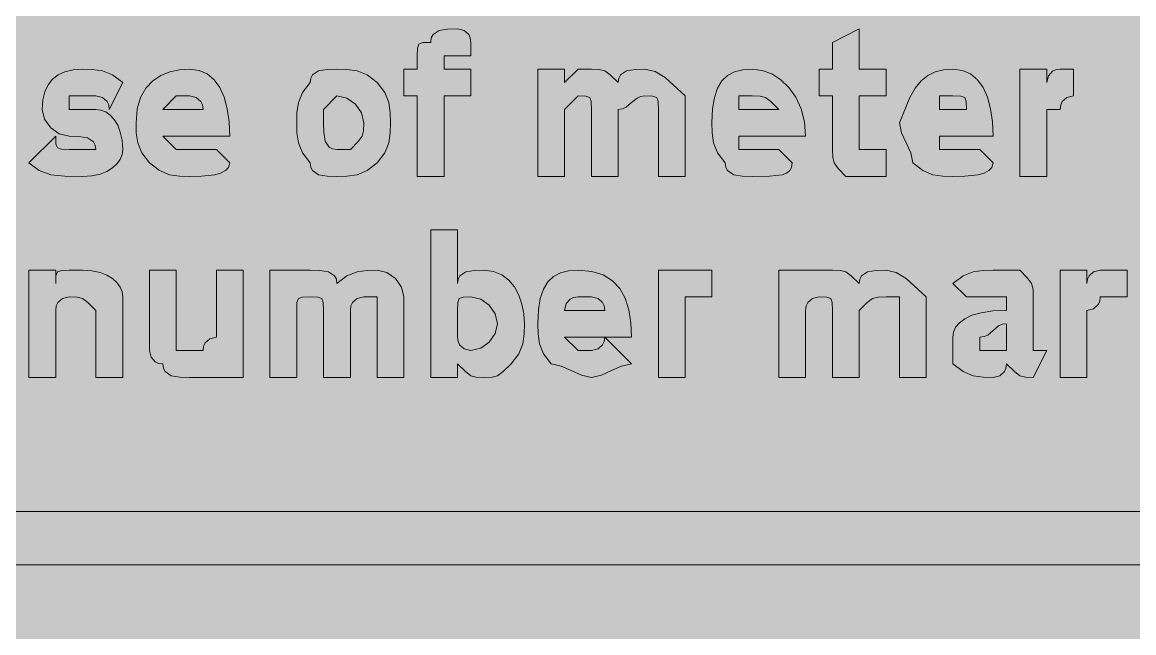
# Model space of a CAD drawing. Header units: metres. Extents: x 9 to 558, y 12 to 259.
# Drawn here: x 153.8 to 253.4, y 134.3 to 189 of the extents above; entities that cross this region are included whole.
import ezdxf

# ---------------------------------------------------------------- set-up
doc = ezdxf.new("R2010")
doc.units = ezdxf.units.M
for name, color, linetype, true_color in [('FILL_BLACK_000000', 7, 'Continuous', 0x000000), ('FILL_YELLOW_FFFF00', 7, 'Continuous', 0xffff00), ('STROKE_BLACK_000000', 7, 'Continuous', 0x000000)]:
    doc.layers.add(name, color=color, linetype=linetype, true_color=true_color)

msp = doc.modelspace()

# ---------------------------------------------------------------- hatches: boundary and pattern name
at = {"layer": 'FILL_BLACK_000000', "true_color": 0x000000}
h = msp.add_hatch(color=7, dxfattribs=at)
h.dxf.hatch_style = 1
h.paths.add_polyline_path([(189.21, 175.2), (189.21, 182.4), (188.01, 182.4), (188.01, 184.8), (189.21, 184.8), (189.21, 186), (189.23, 186.69), (189.36, 187.05), (189.72, 187.18), (190.41, 187.2), (190.46, 187.6), (190.62, 187.89), (191.16, 188.25), (191.93, 188.38), (192.81, 188.4), (193.41, 188.25), (193.82, 187.89), (193.96, 187.6), (194.01, 187.2), (194.01, 186), (192.81, 186), (191.61, 186), (191.61, 184.8), (194.01, 184.8), (194.01, 182.4), (191.61, 182.4), (191.61, 175.2), (189.21, 175.2)])
h = msp.add_hatch(color=7, dxfattribs=at)
h.dxf.hatch_style = 1
h.paths.add_polyline_path([(231.21, 184.8), (231.21, 182.4), (228.81, 182.4), (228.81, 177.6), (230.01, 177.6), (231.21, 177.6), (231.21, 175.2), (228.81, 175.2), (227.61, 175.2), (226.92, 175.91), (226.56, 176.4), (226.43, 176.89), (226.41, 177.6), (226.41, 182.4), (225.21, 182.4), (225.21, 184.8), (226.41, 184.8), (226.41, 187.2), (228.81, 188.4), (228.81, 184.8), (231.21, 184.8)])
h = msp.add_hatch(color=7, dxfattribs=at)
h.dxf.hatch_style = 1
h.paths.add_polyline_path([(162.75, 177.15), (162.58, 176.72), (162.3, 176.31), (161.91, 175.95), (161.4, 175.64), (160.78, 175.41), (160.05, 175.25), (159.21, 175.2), (157.62, 175.22), (156.36, 175.35), (155.33, 175.71), (154.41, 176.4), (156.81, 178.8), (156.83, 178.11), (156.96, 177.75), (157.32, 177.62), (158.01, 177.6), (159.21, 177.6), (160.41, 177.6), (160.36, 178), (160.2, 178.29), (159.66, 178.65), (158.89, 178.78), (158.01, 178.8), (157.13, 179.01), (156.36, 179.55), (155.82, 180.32), (155.61, 181.2), (155.67, 182.04), (155.83, 182.77), (156.12, 183.39), (156.51, 183.9), (157.02, 184.29), (157.63, 184.57), (158.37, 184.74), (159.21, 184.8), (160.11, 184.78), (161.01, 184.65), (161.91, 184.29), (162.81, 183.6), (161.61, 181.2), (161.56, 181.6), (161.42, 181.89), (161.01, 182.25), (160.41, 182.4), (159.21, 182.4), (158.01, 182.4), (158.01, 181.2), (160.41, 181.2), (160.86, 181.14), (161.29, 180.97), (161.7, 180.69), (162.06, 180.3), (162.37, 179.79), (162.6, 179.17), (162.76, 178.44), (162.81, 177.6), (162.75, 177.15)])
h = msp.add_hatch(color=7, dxfattribs=at)
h.dxf.hatch_style = 1
h.paths.add_polyline_path([(167.61, 177.6), (168.81, 177.6), (171.21, 177.6), (172.41, 176.4), (172.3, 176), (172.02, 175.71), (171.59, 175.49), (171.06, 175.35), (169.88, 175.22), (168.81, 175.2), (167.91, 175.22), (167.01, 175.35), (166.11, 175.71), (165.21, 176.4), (164.52, 177.3), (164.16, 178.2), (164.03, 179.1), (164.01, 180), (164.12, 181.24), (164.42, 182.27), (164.9, 183.1), (165.51, 183.75), (166.24, 184.23), (167.05, 184.56), (167.91, 184.74), (168.81, 184.8), (169.65, 184.69), (170.38, 184.37), (171, 183.85), (171.51, 183.15), (171.9, 182.28), (172.18, 181.26), (172.35, 180.09), (172.41, 178.8), (166.41, 178.8), (167.61, 177.6)])
h.paths.add_polyline_path([(169.96, 181.6), (169.82, 181.89), (169.41, 182.25), (168.81, 182.4), (167.61, 182.4), (166.41, 181.2), (170.01, 181.2), (169.96, 181.6)], flags=16)
h = msp.add_hatch(color=7, dxfattribs=at)
h.dxf.hatch_style = 1
h.paths.add_polyline_path([(186.66, 178.2), (186.3, 177.3), (185.61, 176.4), (184.71, 175.71), (183.81, 175.35), (182.91, 175.22), (182.01, 175.2), (181.13, 175.22), (180.36, 175.35), (179.82, 175.71), (179.66, 176), (179.61, 176.4), (178.92, 177.3), (178.56, 178.2), (178.43, 179.1), (178.41, 180), (178.43, 180.9), (178.56, 181.8), (178.92, 182.7), (179.61, 183.6), (179.66, 184), (179.82, 184.29), (180.36, 184.65), (181.13, 184.78), (182.01, 184.8), (182.91, 184.78), (183.81, 184.65), (184.71, 184.29), (185.61, 183.6), (186.3, 182.7), (186.66, 181.8), (186.79, 180.9), (186.81, 180), (186.79, 179.1), (186.66, 178.2)])
h.paths.add_polyline_path([(183.66, 181.65), (182.89, 182.19), (182.01, 182.4), (180.81, 181.2), (180.81, 180), (180.83, 179.12), (180.96, 178.35), (181.32, 177.81), (181.61, 177.65), (182.01, 177.6), (183.21, 177.6), (183.9, 178.31), (184.26, 178.8), (184.39, 179.29), (184.41, 180), (184.2, 180.88), (183.66, 181.65)], flags=16)
h = msp.add_hatch(color=7, dxfattribs=at)
h.dxf.hatch_style = 1
h.paths.add_polyline_path([(209.21, 182.35), (208.9, 182.21), (208.41, 181.8), (207.92, 181.39), (207.61, 181.25), (207.21, 181.2), (207.21, 175.2), (204.81, 175.2), (204.81, 181.2), (204.79, 181.89), (204.66, 182.25), (204.3, 182.38), (203.61, 182.4), (202.41, 181.2), (202.41, 175.2), (200.01, 175.2), (200.01, 184.8), (202.41, 184.8), (202.41, 183.6), (203.61, 184.8), (204.81, 184.8), (205.52, 184.78), (206.01, 184.65), (206.5, 184.29), (207.21, 183.6), (207.26, 184), (207.42, 184.29), (207.96, 184.65), (208.73, 184.78), (209.61, 184.8), (210.51, 184.59), (211.41, 184.05), (213.21, 182.4), (213.21, 175.2), (210.81, 175.2), (210.81, 181.2), (210.79, 181.89), (210.66, 182.25), (210.3, 182.38), (209.61, 182.4), (209.21, 182.35)])
h = msp.add_hatch(color=7, dxfattribs=at)
h.dxf.hatch_style = 1
h.paths.add_polyline_path([(218.01, 177.6), (219.21, 177.6), (221.61, 177.6), (222.81, 176.4), (222.75, 176), (222.58, 175.71), (222.3, 175.49), (221.91, 175.35), (220.78, 175.22), (219.21, 175.2), (218.33, 175.22), (217.56, 175.35), (217.02, 175.71), (216.86, 176), (216.81, 176.4), (216.12, 177.3), (215.76, 178.2), (215.63, 179.1), (215.61, 180), (215.67, 181.24), (215.83, 182.27), (216.12, 183.1), (216.51, 183.75), (217.02, 184.23), (217.63, 184.56), (218.37, 184.74), (219.21, 184.8), (220.11, 184.69), (220.97, 184.37), (221.78, 183.85), (222.51, 183.15), (223.12, 182.28), (223.6, 181.26), (223.9, 180.09), (224.01, 178.8), (218.01, 178.8), (218.01, 177.6)])
h.paths.add_polyline_path([(220.9, 181.89), (220.41, 182.25), (219.92, 182.38), (219.21, 182.4), (218.01, 182.4), (218.01, 181.2), (221.61, 181.2), (220.9, 181.89)], flags=16)
h = msp.add_hatch(color=7, dxfattribs=at)
h.dxf.hatch_style = 1
h.paths.add_polyline_path([(236.01, 177.6), (237.21, 177.6), (239.61, 177.6), (240.81, 176.4), (240.7, 176), (240.42, 175.71), (239.99, 175.49), (239.46, 175.35), (238.28, 175.22), (237.21, 175.2), (236.31, 175.22), (235.41, 175.35), (234.51, 175.71), (233.61, 176.4), (233.42, 177.3), (233.01, 178.2), (232.6, 179.1), (232.41, 180), (233.33, 182.27), (233.82, 183.1), (234.36, 183.75), (234.95, 184.23), (235.62, 184.56), (236.36, 184.74), (237.21, 184.8), (238.05, 184.69), (238.78, 184.37), (239.4, 183.85), (239.91, 183.15), (240.3, 182.28), (240.58, 181.26), (240.75, 180.09), (240.81, 178.8), (236.01, 178.8), (236.01, 177.6)])
h.paths.add_polyline_path([(238.39, 181.89), (238.26, 182.25), (237.9, 182.38), (237.21, 182.4), (236.01, 182.4), (236.01, 181.2), (238.41, 181.2), (238.39, 181.89)], flags=16)
h = msp.add_hatch(color=7, dxfattribs=at)
h.dxf.hatch_style = 1
h.paths.add_polyline_path([(243.21, 184.8), (245.61, 184.8), (245.61, 183.6), (245.76, 184.2), (246.12, 184.61), (246.41, 184.75), (246.81, 184.8), (248.01, 184.8), (248.01, 182.4), (247.41, 182.25), (247, 181.89), (246.86, 181.6), (246.81, 181.2), (245.61, 181.2), (245.61, 175.2), (243.21, 175.2), (243.21, 184.8)])
h = msp.add_hatch(color=7, dxfattribs=at)
h.dxf.hatch_style = 1
h.paths.add_polyline_path([(194.01, 157.35), (193.52, 157.71), (192.81, 158.4), (192.81, 157.2), (190.41, 157.2), (190.41, 170.4), (192.81, 170.4), (192.81, 165.6), (192.86, 166), (193.02, 166.29), (193.56, 166.65), (194.33, 166.78), (195.21, 166.8), (196.05, 166.69), (196.78, 166.39), (197.4, 165.91), (197.91, 165.3), (198.3, 164.57), (198.58, 163.76), (198.75, 162.9), (198.81, 162), (198.79, 161.1), (198.66, 160.2), (198.3, 159.3), (197.61, 158.4), (196.9, 157.71), (196.41, 157.35), (195.92, 157.22), (195.21, 157.2), (194.5, 157.22), (194.01, 157.35)])
h.paths.add_polyline_path([(195.66, 160.35), (196.2, 161.12), (196.41, 162), (196.2, 162.88), (195.66, 163.65), (194.89, 164.19), (194.01, 164.4), (193.32, 164.38), (192.96, 164.25), (192.83, 163.89), (192.81, 163.2), (192.81, 160.8), (192.86, 160.4), (193, 160.11), (193.41, 159.75), (194.01, 159.6), (194.89, 159.81), (195.66, 160.35)], flags=16)
h = msp.add_hatch(color=7, dxfattribs=at)
h.dxf.hatch_style = 1
h.paths.add_polyline_path([(160.41, 157.2), (160.41, 163.2), (159.7, 163.89), (159.21, 164.25), (158.72, 164.38), (158.01, 164.4), (157.41, 164.25), (157, 163.89), (156.86, 163.6), (156.81, 163.2), (156.81, 157.2), (154.41, 157.2), (154.41, 166.8), (156.81, 166.8), (156.81, 165.6), (156.83, 166.29), (156.96, 166.65), (157.32, 166.78), (158.01, 166.8), (159.21, 166.8), (160.05, 166.75), (160.78, 166.59), (161.4, 166.36), (161.91, 166.05), (162.3, 165.69), (162.58, 165.28), (162.75, 164.85), (162.81, 164.4), (162.81, 163.2), (162.81, 157.2), (160.41, 157.2)])
h = msp.add_hatch(color=7, dxfattribs=at)
h.dxf.hatch_style = 1
h.paths.add_polyline_path([(173.61, 157.2), (170.01, 157.2), (168.81, 157.2), (167.93, 157.22), (167.16, 157.35), (166.62, 157.71), (166.46, 158), (166.41, 158.4), (166.01, 158.45), (165.72, 158.59), (165.36, 159), (165.21, 159.6), (165.21, 166.8), (167.61, 166.8), (167.61, 160.8), (167.61, 159.6), (168.81, 159.6), (170.01, 159.6), (170.06, 160), (170.2, 160.29), (170.61, 160.65), (171.21, 160.8), (171.21, 166.8), (173.61, 166.8), (173.61, 157.2)])
h = msp.add_hatch(color=7, dxfattribs=at)
h.dxf.hatch_style = 1
h.paths.add_polyline_path([(183.81, 164.25), (183.4, 163.89), (183.26, 163.6), (183.21, 163.2), (183.21, 157.2), (180.81, 157.2), (180.81, 163.2), (180.79, 163.89), (180.66, 164.25), (180.3, 164.38), (179.61, 164.4), (178.92, 164.38), (178.56, 164.25), (178.43, 163.89), (178.41, 163.2), (178.41, 157.2), (176.01, 157.2), (176.01, 166.8), (178.41, 166.8), (179.61, 166.8), (180.49, 166.78), (181.26, 166.65), (181.8, 166.29), (181.96, 166), (182.01, 165.6), (182.91, 166.29), (183.81, 166.65), (184.71, 166.78), (185.61, 166.8), (186.49, 166.59), (187.26, 166.05), (187.8, 165.28), (188.01, 164.4), (188.01, 157.2), (185.61, 157.2), (185.61, 163.2), (185.61, 164.4), (184.41, 164.4), (183.81, 164.25)])
h = msp.add_hatch(color=7, dxfattribs=at)
h.dxf.hatch_style = 1
h.paths.add_polyline_path([(206.61, 157.8), (205.71, 157.39), (204.81, 157.2), (203.91, 157.39), (203.01, 157.8), (202.11, 158.21), (201.21, 158.4), (200.52, 159.3), (200.16, 160.2), (200.03, 161.1), (200.01, 162), (200.07, 163.24), (200.23, 164.27), (200.52, 165.1), (200.91, 165.75), (201.42, 166.23), (202.03, 166.56), (202.77, 166.74), (203.61, 166.8), (204.85, 166.69), (205.88, 166.37), (206.71, 165.85), (207.36, 165.15), (207.84, 164.28), (208.17, 163.26), (208.35, 162.09), (208.41, 160.8), (206.01, 160.8), (208.41, 158.4), (207.51, 158.21), (206.61, 157.8)])
h.paths.add_polyline_path([(202.41, 160.8), (203.61, 159.6), (204.81, 159.6), (205.41, 159.75), (205.82, 160.11), (205.96, 160.4), (206.01, 160.8), (202.41, 160.8)], flags=16)
h.paths.add_polyline_path([(205.96, 163.6), (205.82, 163.89), (205.41, 164.25), (204.81, 164.4), (203.61, 164.4), (203.21, 164.35), (202.92, 164.21), (202.56, 163.8), (202.41, 163.2), (206.01, 163.2), (205.96, 163.6)], flags=16)
h = msp.add_hatch(color=7, dxfattribs=at)
h.dxf.hatch_style = 1
h.paths.add_polyline_path([(213.21, 166.8), (215.61, 166.8), (215.61, 164.4), (213.21, 164.4), (213.21, 163.2), (213.21, 157.2), (210.81, 157.2), (210.81, 166.8), (213.21, 166.8)])
h = msp.add_hatch(color=7, dxfattribs=at)
h.dxf.hatch_style = 1
h.paths.add_polyline_path([(230.5, 164.38), (230.01, 164.25), (229.52, 163.89), (228.81, 163.2), (228.81, 157.2), (226.41, 157.2), (226.41, 163.2), (226.39, 163.89), (226.26, 164.25), (225.9, 164.38), (225.21, 164.4), (224.61, 164.25), (224.2, 163.89), (224.06, 163.6), (224.01, 163.2), (224.01, 157.2), (221.61, 157.2), (221.61, 166.8), (224.01, 166.8), (225.21, 166.8), (226.41, 166.8), (227.12, 166.78), (227.61, 166.65), (228.1, 166.29), (228.81, 165.6), (228.86, 166), (229.02, 166.29), (229.56, 166.65), (230.33, 166.78), (231.21, 166.8), (232.11, 166.59), (233.01, 166.05), (234.81, 164.4), (234.81, 157.2), (232.41, 157.2), (232.41, 163.2), (232.41, 164.4), (231.21, 164.4), (230.5, 164.38)])
h = msp.add_hatch(color=7, dxfattribs=at)
h.dxf.hatch_style = 1
h.paths.add_polyline_path([(240.81, 164.4), (239.61, 164.4), (238.41, 164.4), (237.21, 165.6), (238.11, 166.29), (239.01, 166.65), (239.91, 166.78), (240.81, 166.8), (243.21, 166.8), (243.9, 166.09), (244.26, 165.6), (244.39, 165.11), (244.41, 164.4), (244.41, 159.6), (245.61, 159.6), (244.41, 157.2), (243.7, 157.22), (243.21, 157.35), (242.72, 157.71), (242.01, 158.4), (241.96, 158), (241.82, 157.71), (241.41, 157.35), (240.81, 157.2), (239.91, 157.22), (239.01, 157.35), (238.11, 157.71), (237.21, 158.4), (237.21, 160.8), (237.27, 161.25), (237.45, 161.68), (237.78, 162.09), (238.26, 162.45), (238.91, 162.76), (239.74, 162.99), (240.77, 163.15), (242.01, 163.2), (242.01, 164.4), (240.81, 164.4)])
h.paths.add_polyline_path([(240.81, 159.6), (242.01, 159.6), (242.01, 162), (241.61, 161.95), (241.3, 161.81), (240.81, 161.4), (240.32, 160.99), (240.01, 160.85), (239.61, 160.8), (239.61, 159.6), (240.81, 159.6)], flags=16)
h = msp.add_hatch(color=7, dxfattribs=at)
h.dxf.hatch_style = 1
h.paths.add_polyline_path([(246.81, 166.8), (249.21, 166.8), (249.21, 165.6), (249.26, 166), (249.4, 166.29), (249.81, 166.65), (250.41, 166.8), (252.81, 166.8), (252.81, 164.4), (250.41, 164.4), (250.36, 164), (250.22, 163.71), (249.81, 163.35), (249.21, 163.2), (249.21, 157.2), (246.81, 157.2), (246.81, 166.8)])
h = msp.add_hatch(color=7, dxfattribs=at)
h.dxf.hatch_style = 1
h.paths.add_polyline_path([(62.01, 140.4), (62.01, 145.2), (495.21, 145.2), (490.41, 150), (497.61, 150), (504.81, 142.8), (497.61, 136.8), (490.41, 136.8), (495.21, 140.4), (62.01, 140.4)])
at = {"layer": 'FILL_YELLOW_FFFF00', "true_color": 0xffff00}
h = msp.add_hatch(color=7, dxfattribs=at)
h.dxf.hatch_style = 1
h.paths.add_polyline_path([(552.02, 259.18), (553.41, 259.05), (554.8, 258.69), (556.41, 258), (557.1, 256.39), (557.46, 255), (557.59, 253.61), (557.61, 252), (557.61, 19.2), (557.61, 15.6), (557.01, 14.85), (556.6, 14.08), (556.41, 13.2), (554.8, 12.51), (553.41, 12.15), (552.02, 12.02), (550.41, 12), (16.41, 12), (14.01, 12), (13.13, 12.19), (12.36, 12.6), (11.61, 13.2), (10.22, 14.81), (9.8, 15.52), (9.51, 16.2), (9.25, 17.59), (9.21, 19.2), (9.21, 252), (9.21, 255.6), (9.61, 255.65), (9.92, 255.81), (10.41, 256.35), (10.9, 257.12), (11.61, 258), (12.36, 258.6), (13.13, 259.01), (14.01, 259.2), (16.41, 259.2), (550.41, 259.2), (552.02, 259.18)])

# ---------------------------------------------------------------- linework, layer by layer
at = {"layer": 'FILL_BLACK_000000', "lineweight": 0, "true_color": 0x000000}
for points in [[(189.21, 175.2), (189.21, 182.4), (188.01, 182.4), (188.01, 184.8), (189.21, 184.8), (189.21, 186), (189.23, 186.69), (189.36, 187.05), (189.72, 187.18), (190.41, 187.2), (190.46, 187.6), (190.62, 187.89), (191.16, 188.25), (191.93, 188.38), (192.81, 188.4), (193.41, 188.25), (193.82, 187.89), (193.96, 187.6), (194.01, 187.2), (194.01, 186), (192.81, 186), (191.61, 186), (191.61, 184.8), (194.01, 184.8), (194.01, 182.4), (191.61, 182.4), (191.61, 175.2)], [(231.21, 184.8), (231.21, 182.4), (228.81, 182.4), (228.81, 177.6), (230.01, 177.6), (231.21, 177.6), (231.21, 175.2), (228.81, 175.2), (227.61, 175.2), (226.92, 175.91), (226.56, 176.4), (226.43, 176.89), (226.41, 177.6), (226.41, 182.4), (225.21, 182.4), (225.21, 184.8), (226.41, 184.8), (226.41, 187.2), (228.81, 188.4), (228.81, 184.8)], [(162.75, 177.15), (162.58, 176.72), (162.3, 176.31), (161.91, 175.95), (161.4, 175.64), (160.78, 175.41), (160.05, 175.25), (159.21, 175.2), (157.62, 175.22), (156.36, 175.35), (155.33, 175.71), (154.41, 176.4), (156.81, 178.8), (156.83, 178.11), (156.96, 177.75), (157.32, 177.62), (158.01, 177.6), (159.21, 177.6), (160.41, 177.6), (160.36, 178), (160.2, 178.29), (159.66, 178.65), (158.89, 178.78), (158.01, 178.8), (157.13, 179.01), (156.36, 179.55), (155.82, 180.32), (155.61, 181.2), (155.67, 182.04), (155.83, 182.77), (156.12, 183.39), (156.51, 183.9), (157.02, 184.29), (157.63, 184.57), (158.37, 184.74), (159.21, 184.8), (160.11, 184.78), (161.01, 184.65), (161.91, 184.29), (162.81, 183.6), (161.61, 181.2), (161.56, 181.6), (161.42, 181.89), (161.01, 182.25), (160.41, 182.4), (159.21, 182.4), (158.01, 182.4), (158.01, 181.2), (160.41, 181.2), (160.86, 181.14), (161.29, 180.97), (161.7, 180.69), (162.06, 180.3), (162.37, 179.79), (162.6, 179.17), (162.76, 178.44), (162.81, 177.6)], [(167.61, 177.6), (168.81, 177.6), (171.21, 177.6), (172.41, 176.4), (172.3, 176), (172.02, 175.71), (171.59, 175.49), (171.06, 175.35), (169.88, 175.22), (168.81, 175.2), (167.91, 175.22), (167.01, 175.35), (166.11, 175.71), (165.21, 176.4), (164.52, 177.3), (164.16, 178.2), (164.03, 179.1), (164.01, 180), (164.12, 181.24), (164.42, 182.27), (164.9, 183.1), (165.51, 183.75), (166.24, 184.23), (167.05, 184.56), (167.91, 184.74), (168.81, 184.8), (169.65, 184.69), (170.38, 184.37), (171, 183.85), (171.51, 183.15), (171.9, 182.28), (172.18, 181.26), (172.35, 180.09), (172.41, 178.8), (166.41, 178.8)], [(186.66, 178.2), (186.3, 177.3), (185.61, 176.4), (184.71, 175.71), (183.81, 175.35), (182.91, 175.22), (182.01, 175.2), (181.13, 175.22), (180.36, 175.35), (179.82, 175.71), (179.66, 176), (179.61, 176.4), (178.92, 177.3), (178.56, 178.2), (178.43, 179.1), (178.41, 180), (178.43, 180.9), (178.56, 181.8), (178.92, 182.7), (179.61, 183.6), (179.66, 184), (179.82, 184.29), (180.36, 184.65), (181.13, 184.78), (182.01, 184.8), (182.91, 184.78), (183.81, 184.65), (184.71, 184.29), (185.61, 183.6), (186.3, 182.7), (186.66, 181.8), (186.79, 180.9), (186.81, 180), (186.79, 179.1)], [(209.21, 182.35), (208.9, 182.21), (208.41, 181.8), (207.92, 181.39), (207.61, 181.25), (207.21, 181.2), (207.21, 175.2), (204.81, 175.2), (204.81, 181.2), (204.79, 181.89), (204.66, 182.25), (204.3, 182.38), (203.61, 182.4), (202.41, 181.2), (202.41, 175.2), (200.01, 175.2), (200.01, 184.8), (202.41, 184.8), (202.41, 183.6), (203.61, 184.8), (204.81, 184.8), (205.52, 184.78), (206.01, 184.65), (206.5, 184.29), (207.21, 183.6), (207.26, 184), (207.42, 184.29), (207.96, 184.65), (208.73, 184.78), (209.61, 184.8), (210.51, 184.59), (211.41, 184.05), (213.21, 182.4), (213.21, 175.2), (210.81, 175.2), (210.81, 181.2), (210.79, 181.89), (210.66, 182.25), (210.3, 182.38), (209.61, 182.4)], [(218.01, 177.6), (219.21, 177.6), (221.61, 177.6), (222.81, 176.4), (222.75, 176), (222.58, 175.71), (222.3, 175.49), (221.91, 175.35), (220.78, 175.22), (219.21, 175.2), (218.33, 175.22), (217.56, 175.35), (217.02, 175.71), (216.86, 176), (216.81, 176.4), (216.12, 177.3), (215.76, 178.2), (215.63, 179.1), (215.61, 180), (215.67, 181.24), (215.83, 182.27), (216.12, 183.1), (216.51, 183.75), (217.02, 184.23), (217.63, 184.56), (218.37, 184.74), (219.21, 184.8), (220.11, 184.69), (220.97, 184.37), (221.78, 183.85), (222.51, 183.15), (223.12, 182.28), (223.6, 181.26), (223.9, 180.09), (224.01, 178.8), (218.01, 178.8)], [(236.01, 177.6), (237.21, 177.6), (239.61, 177.6), (240.81, 176.4), (240.7, 176), (240.42, 175.71), (239.99, 175.49), (239.46, 175.35), (238.28, 175.22), (237.21, 175.2), (236.31, 175.22), (235.41, 175.35), (234.51, 175.71), (233.61, 176.4), (233.42, 177.3), (233.01, 178.2), (232.6, 179.1), (232.41, 180), (233.33, 182.27), (233.82, 183.1), (234.36, 183.75), (234.95, 184.23), (235.62, 184.56), (236.36, 184.74), (237.21, 184.8), (238.05, 184.69), (238.78, 184.37), (239.4, 183.85), (239.91, 183.15), (240.3, 182.28), (240.58, 181.26), (240.75, 180.09), (240.81, 178.8), (236.01, 178.8)], [(243.21, 184.8), (245.61, 184.8), (245.61, 183.6), (245.76, 184.2), (246.12, 184.61), (246.41, 184.75), (246.81, 184.8), (248.01, 184.8), (248.01, 182.4), (247.41, 182.25), (247, 181.89), (246.86, 181.6), (246.81, 181.2), (245.61, 181.2), (245.61, 175.2), (243.21, 175.2)], [(169.96, 181.6), (169.82, 181.89), (169.41, 182.25), (168.81, 182.4), (167.61, 182.4), (166.41, 181.2), (170.01, 181.2)], [(183.66, 181.65), (182.89, 182.19), (182.01, 182.4), (180.81, 181.2), (180.81, 180), (180.83, 179.12), (180.96, 178.35), (181.32, 177.81), (181.61, 177.65), (182.01, 177.6), (183.21, 177.6), (183.9, 178.31), (184.26, 178.8), (184.39, 179.29), (184.41, 180), (184.2, 180.88)], [(220.9, 181.89), (220.41, 182.25), (219.92, 182.38), (219.21, 182.4), (218.01, 182.4), (218.01, 181.2), (221.61, 181.2)], [(238.39, 181.89), (238.26, 182.25), (237.9, 182.38), (237.21, 182.4), (236.01, 182.4), (236.01, 181.2), (238.41, 181.2)], [(194.01, 157.35), (193.52, 157.71), (192.81, 158.4), (192.81, 157.2), (190.41, 157.2), (190.41, 170.4), (192.81, 170.4), (192.81, 165.6), (192.86, 166), (193.02, 166.29), (193.56, 166.65), (194.33, 166.78), (195.21, 166.8), (196.05, 166.69), (196.78, 166.39), (197.4, 165.91), (197.91, 165.3), (198.3, 164.57), (198.58, 163.76), (198.75, 162.9), (198.81, 162), (198.79, 161.1), (198.66, 160.2), (198.3, 159.3), (197.61, 158.4), (196.9, 157.71), (196.41, 157.35), (195.92, 157.22), (195.21, 157.2), (194.5, 157.22)], [(160.41, 157.2), (160.41, 163.2), (159.7, 163.89), (159.21, 164.25), (158.72, 164.38), (158.01, 164.4), (157.41, 164.25), (157, 163.89), (156.86, 163.6), (156.81, 163.2), (156.81, 157.2), (154.41, 157.2), (154.41, 166.8), (156.81, 166.8), (156.81, 165.6), (156.83, 166.29), (156.96, 166.65), (157.32, 166.78), (158.01, 166.8), (159.21, 166.8), (160.05, 166.75), (160.78, 166.59), (161.4, 166.36), (161.91, 166.05), (162.3, 165.69), (162.58, 165.28), (162.75, 164.85), (162.81, 164.4), (162.81, 163.2), (162.81, 157.2)], [(173.61, 157.2), (170.01, 157.2), (168.81, 157.2), (167.93, 157.22), (167.16, 157.35), (166.62, 157.71), (166.46, 158), (166.41, 158.4), (166.01, 158.45), (165.72, 158.59), (165.36, 159), (165.21, 159.6), (165.21, 166.8), (167.61, 166.8), (167.61, 160.8), (167.61, 159.6), (168.81, 159.6), (170.01, 159.6), (170.06, 160), (170.2, 160.29), (170.61, 160.65), (171.21, 160.8), (171.21, 166.8), (173.61, 166.8)], [(183.81, 164.25), (183.4, 163.89), (183.26, 163.6), (183.21, 163.2), (183.21, 157.2), (180.81, 157.2), (180.81, 163.2), (180.79, 163.89), (180.66, 164.25), (180.3, 164.38), (179.61, 164.4), (178.92, 164.38), (178.56, 164.25), (178.43, 163.89), (178.41, 163.2), (178.41, 157.2), (176.01, 157.2), (176.01, 166.8), (178.41, 166.8), (179.61, 166.8), (180.49, 166.78), (181.26, 166.65), (181.8, 166.29), (181.96, 166), (182.01, 165.6), (182.91, 166.29), (183.81, 166.65), (184.71, 166.78), (185.61, 166.8), (186.49, 166.59), (187.26, 166.05), (187.8, 165.28), (188.01, 164.4), (188.01, 157.2), (185.61, 157.2), (185.61, 163.2), (185.61, 164.4), (184.41, 164.4)], [(206.61, 157.8), (205.71, 157.39), (204.81, 157.2), (203.91, 157.39), (203.01, 157.8), (202.11, 158.21), (201.21, 158.4), (200.52, 159.3), (200.16, 160.2), (200.03, 161.1), (200.01, 162), (200.07, 163.24), (200.23, 164.27), (200.52, 165.1), (200.91, 165.75), (201.42, 166.23), (202.03, 166.56), (202.77, 166.74), (203.61, 166.8), (204.85, 166.69), (205.88, 166.37), (206.71, 165.85), (207.36, 165.15), (207.84, 164.28), (208.17, 163.26), (208.35, 162.09), (208.41, 160.8), (206.01, 160.8), (208.41, 158.4), (207.51, 158.21)], [(213.21, 166.8), (215.61, 166.8), (215.61, 164.4), (213.21, 164.4), (213.21, 163.2), (213.21, 157.2), (210.81, 157.2), (210.81, 166.8)], [(230.5, 164.38), (230.01, 164.25), (229.52, 163.89), (228.81, 163.2), (228.81, 157.2), (226.41, 157.2), (226.41, 163.2), (226.39, 163.89), (226.26, 164.25), (225.9, 164.38), (225.21, 164.4), (224.61, 164.25), (224.2, 163.89), (224.06, 163.6), (224.01, 163.2), (224.01, 157.2), (221.61, 157.2), (221.61, 166.8), (224.01, 166.8), (225.21, 166.8), (226.41, 166.8), (227.12, 166.78), (227.61, 166.65), (228.1, 166.29), (228.81, 165.6), (228.86, 166), (229.02, 166.29), (229.56, 166.65), (230.33, 166.78), (231.21, 166.8), (232.11, 166.59), (233.01, 166.05), (234.81, 164.4), (234.81, 157.2), (232.41, 157.2), (232.41, 163.2), (232.41, 164.4), (231.21, 164.4)], [(240.81, 164.4), (239.61, 164.4), (238.41, 164.4), (237.21, 165.6), (238.11, 166.29), (239.01, 166.65), (239.91, 166.78), (240.81, 166.8), (243.21, 166.8), (243.9, 166.09), (244.26, 165.6), (244.39, 165.11), (244.41, 164.4), (244.41, 159.6), (245.61, 159.6), (244.41, 157.2), (243.7, 157.22), (243.21, 157.35), (242.72, 157.71), (242.01, 158.4), (241.96, 158), (241.82, 157.71), (241.41, 157.35), (240.81, 157.2), (239.91, 157.22), (239.01, 157.35), (238.11, 157.71), (237.21, 158.4), (237.21, 160.8), (237.27, 161.25), (237.45, 161.68), (237.78, 162.09), (238.26, 162.45), (238.91, 162.76), (239.74, 162.99), (240.77, 163.15), (242.01, 163.2), (242.01, 164.4)], [(246.81, 166.8), (249.21, 166.8), (249.21, 165.6), (249.26, 166), (249.4, 166.29), (249.81, 166.65), (250.41, 166.8), (252.81, 166.8), (252.81, 164.4), (250.41, 164.4), (250.36, 164), (250.22, 163.71), (249.81, 163.35), (249.21, 163.2), (249.21, 157.2), (246.81, 157.2)], [(195.66, 160.35), (196.2, 161.12), (196.41, 162), (196.2, 162.88), (195.66, 163.65), (194.89, 164.19), (194.01, 164.4), (193.32, 164.38), (192.96, 164.25), (192.83, 163.89), (192.81, 163.2), (192.81, 160.8), (192.86, 160.4), (193, 160.11), (193.41, 159.75), (194.01, 159.6), (194.89, 159.81)], [(205.96, 163.6), (205.82, 163.89), (205.41, 164.25), (204.81, 164.4), (203.61, 164.4), (203.21, 164.35), (202.92, 164.21), (202.56, 163.8), (202.41, 163.2), (206.01, 163.2)], [(240.81, 159.6), (242.01, 159.6), (242.01, 162), (241.61, 161.95), (241.3, 161.81), (240.81, 161.4), (240.32, 160.99), (240.01, 160.85), (239.61, 160.8), (239.61, 159.6)], [(202.41, 160.8), (203.61, 159.6), (204.81, 159.6), (205.41, 159.75), (205.82, 160.11), (205.96, 160.4), (206.01, 160.8)], [(62.01, 140.4), (62.01, 145.2), (495.21, 145.2), (490.41, 150), (497.61, 150), (504.81, 142.8), (497.61, 136.8), (490.41, 136.8), (495.21, 140.4)]]:
    msp.add_lwpolyline(points, close=True, dxfattribs=at)
at = {"layer": 'STROKE_BLACK_000000', "lineweight": 0, "true_color": 0x000000}
msp.add_lwpolyline([(240.61, 161.44), (240.61, 161.44)], dxfattribs=at)

doc.saveas('drawing.dxf')
